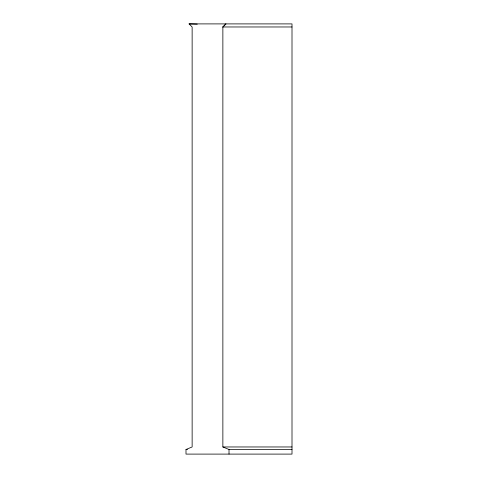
<?xml version="1.0" encoding="UTF-8"?>
<svg xmlns="http://www.w3.org/2000/svg" width="478" height="478" viewBox="0 0 478 478"><rect width="100%" height="100%" fill="white"/><g stroke="black" fill="none" stroke-linecap="round" stroke-linejoin="round"><path stroke-width="0.72" d="M222.868 27.013L225.939 23.9L222.868 26.971L222.868 446.966L229.016 449.493L292.004 449.493M185.996 449.493L192.138 446.966L192.138 27.013L189.067 23.9L292.004 23.9L292.004 454.1L185.996 454.1L185.996 449.493L187.484 449.493M222.868 26.971L292.004 26.971M222.868 446.966L292.004 446.966M189.067 23.9L197.271 24.145M229.016 449.493L229.016 454.1"/></g></svg>
